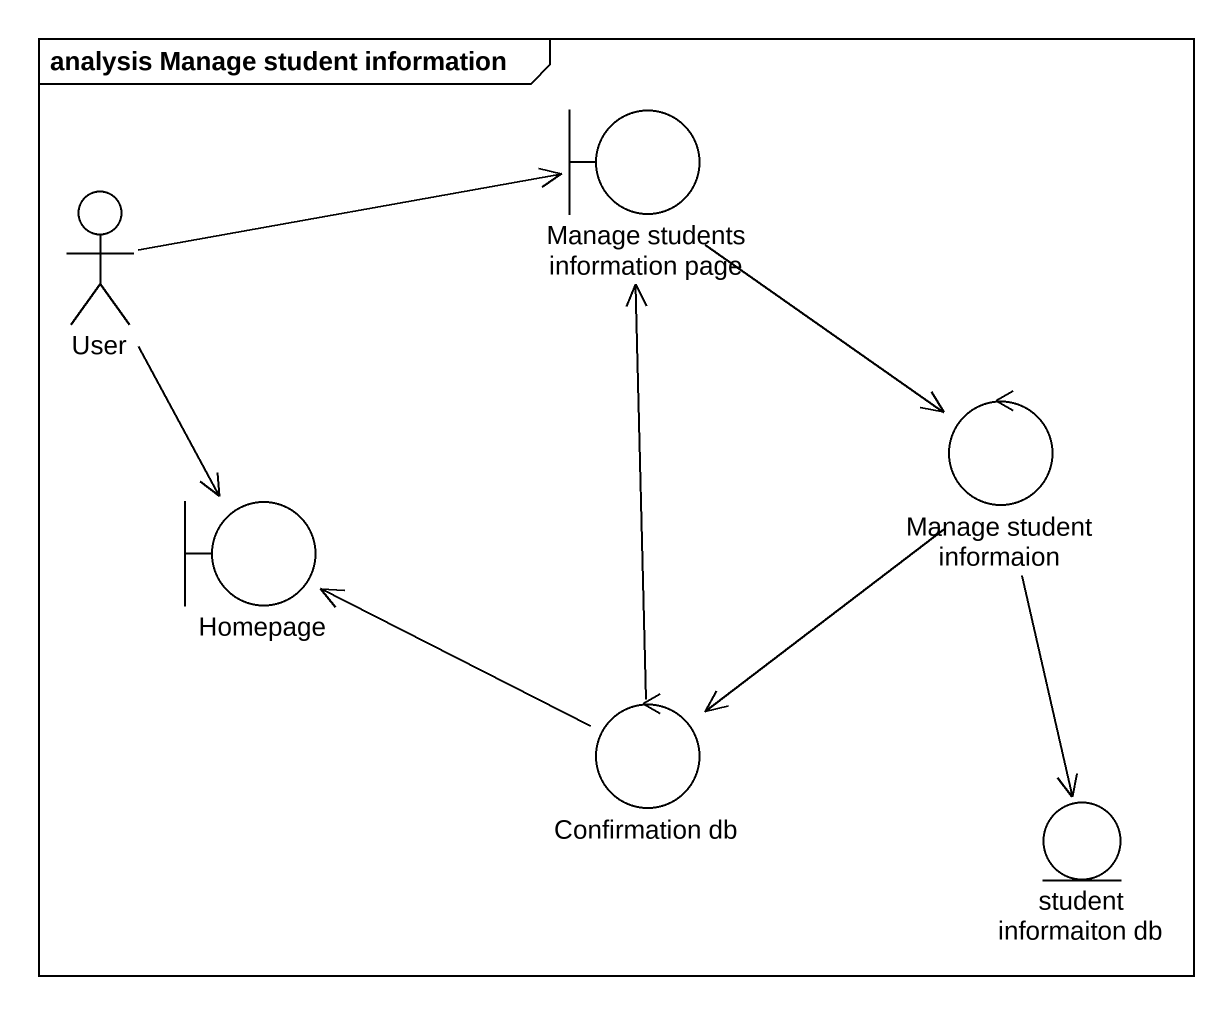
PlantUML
@startuml
mainframe analysis Manage student information
boundary "Manage students information page" as Manage_students_information
actor User
control "Manage student informaion" as Manage_student_informaion
boundary Homepage
control "Confirmation db" as Confirmation_db
entity "student informaiton db" as student_informaiton_db
Manage_students_information --> Manage_student_informaion
User -right-> Manage_students_information
User --> Homepage
Manage_student_informaion --> Confirmation_db
Manage_student_informaion --> student_informaiton_db
Confirmation_db -up-> Manage_students_information
Confirmation_db -left-> Homepage
@enduml
